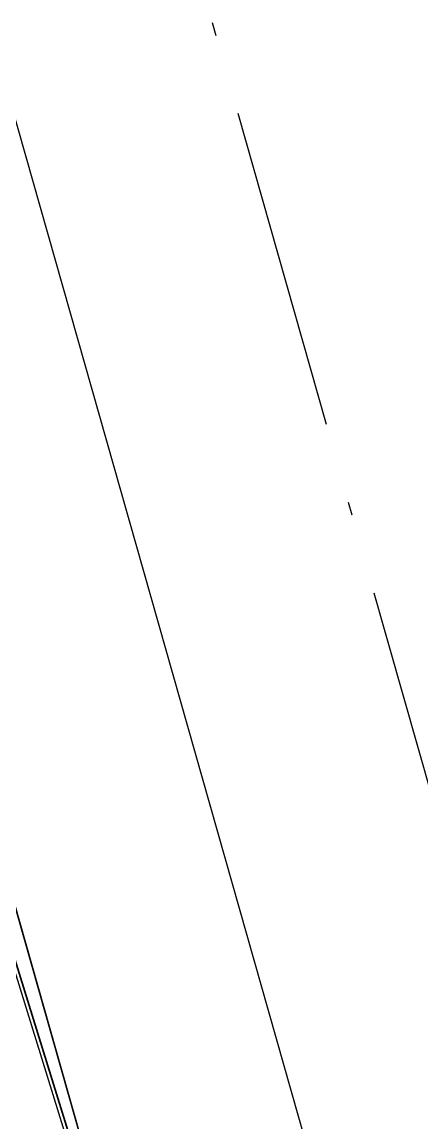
# Model space of a CAD drawing. Header units: metres. Extents: x 551291 to 569219, y 2064429 to 2066248.
# Drawn here: x 552695.19 to 552706.33, y 2065566.87 to 2065597.52 of the extents above; entities that cross this region are included whole.
import ezdxf

# ---------------------------------------------------------------- set-up
doc = ezdxf.new("R2010")
doc.units = ezdxf.units.M
doc.linetypes.add('ACAD_ISO10W100', pattern=[18.5, 12, -3, 0.5, -3])
doc.layers.add('-WALL', color=4, linetype='CONTINUOUS', lineweight=35)
for name, color, linetype in [('datOBt', 42, 'CONTINUOUS'), ('LogDg', 7, 'CONTINUOUS'), ('loKBT', 42, 'CONTINUOUS'), ('SOLO', 7, 'CONTINUOUS'), ('TimDg', 222, 'CONTINUOUS'), ('ViaHeS', 32, 'CONTINUOUS')]:
    doc.layers.add(name, color=color, linetype=linetype)

# ---------------------------------------------------------------- blocks, each defined once
blk = doc.blocks.new('MAU M2BT')
at = {"layer": '-WALL'}
blk.add_lwpolyline([(-2200, 11750), (15059, 11750), (14710, -3251), (9593, -8250), (-2200, -8250)], close=True, dxfattribs=at)
at = {"layer": 'SOLO'}
blk.add_lwpolyline([(200, -8150), (-2100, -8150), (-2100, 11650), (14956, 11650), (14611, -3208), (9655, -8050), (8400, -8050), (8400, -8250)], dxfattribs=at)

msp = doc.modelspace()

# ---------------------------------------------------------------- linework, layer by layer
at = {"layer": 'datOBt'}
msp.add_lwpolyline([(552697.298, 2065564.787), (552693.923, 2065558.386), (552574.553, 2065518.327), (552568.222, 2065521.476), (552558.678, 2065549.917), (552561.827, 2065556.248), (552682.988, 2065596.909), (552689.093, 2065593.69)], close=True, dxfattribs=at)
at = {"layer": 'LogDg'}
msp.add_lwpolyline([(552703.094, 2065566.34), (552694.892, 2065595.232, 0.428104), (552684.651, 2065600.632), (552560.873, 2065559.092, 0.414214), (552555.834, 2065548.963), (552565.378, 2065520.521, 0.414214), (552575.508, 2065515.482), (552697.943, 2065556.571, 0.400458), (552703.094, 2065566.34)], format="xyb", dxfattribs=at)
at = {"layer": 'loKBT'}
msp.add_lwpolyline([(552693.195, 2065579.238), (552676.267, 2065573.557), (552682.63, 2065554.596), (552693.923, 2065558.386), (552697.298, 2065564.787)], close=True, dxfattribs=at)
at = {"layer": 'TimDg', "linetype": 'ACAD_ISO10W100', "ltscale": 0.75}
msp.add_lwpolyline([(552625.421, 2065861.932), (552739.304, 2065460.751)], dxfattribs=at)
at = {"layer": 'ViaHeS'}
msp.add_lwpolyline([(552697.298, 2065564.787), (552693.923, 2065558.386), (552574.553, 2065518.327), (552568.222, 2065521.476), (552558.678, 2065549.917), (552561.827, 2065556.248), (552682.988, 2065596.909), (552689.093, 2065593.69)], close=True, dxfattribs=at)

# ---------------------------------------------------------------- next in the draw order: block references
at = {"layer": '-WALL', "xscale": 0.0009999999999999998, "yscale": 0.0009999999999999998, "zscale": 0.0009999999999999998, "rotation": 18.5514997981169}
msp.add_blockref('MAU M2BT', (552682.091, 2065563.118), dxfattribs=at)

doc.saveas('drawing.dxf')
